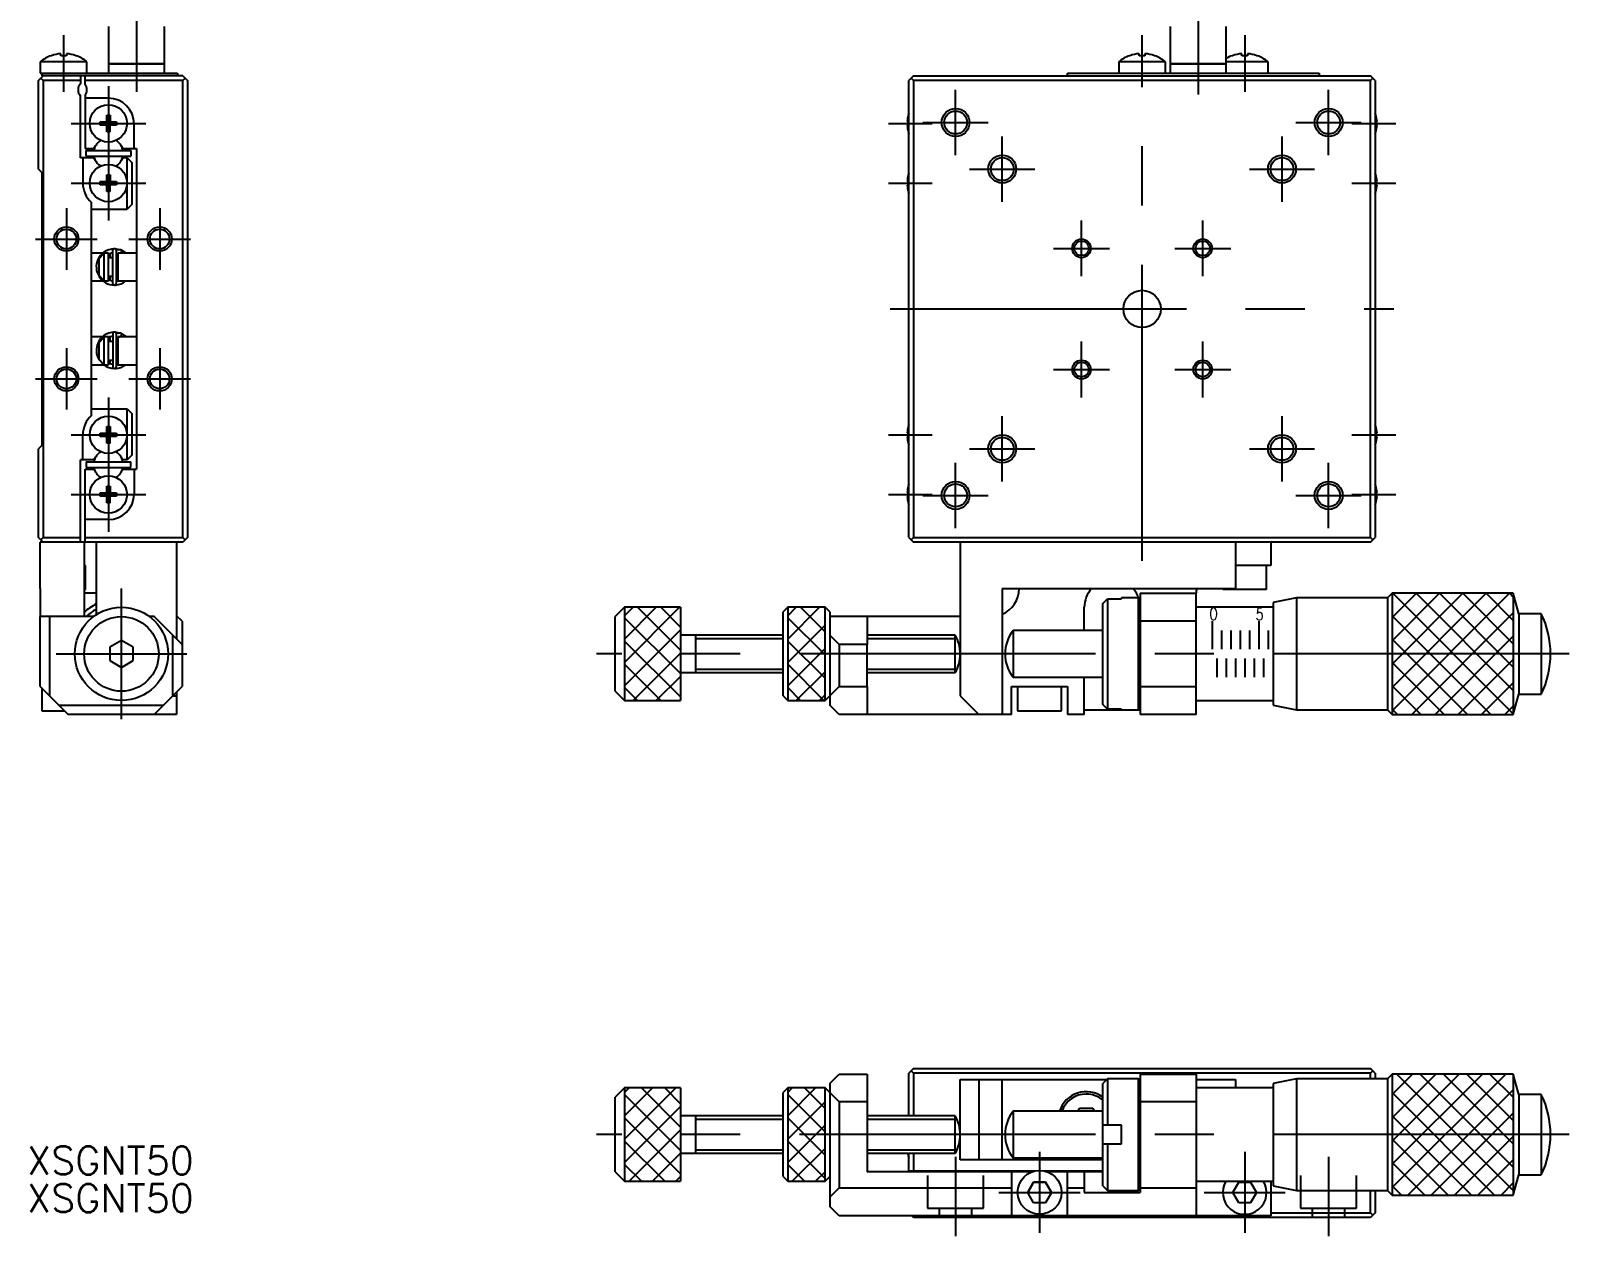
# Model space of a CAD drawing. Extents: x -119 to 236, y -99 to 95.
# Drawn here: x -119.2 to 45.8, y -99.5 to 29.8 of the extents above; entities that cross this region are included whole.
import ezdxf

# ---------------------------------------------------------------- set-up
doc = ezdxf.new("R2010")
doc.units = 0
doc.linetypes.add('CENTER', pattern=[50.8, 31.75, -6.35, 6.35, -6.35])
doc.linetypes.add('DASHED', pattern=[19.05, 12.7, -6.35])
doc.layers.get('0').update_dxf_attribs({"linetype": 'CONTINUOUS'})
doc.layers.add('CENTER', color=1, linetype='CENTER')
doc.styles.get("Standard").update_dxf_attribs({"font": 'txt.shx', "height": 3, "bigfont": 'bigfont.shx'})

# ---------------------------------------------------------------- blocks, each defined once
blk = doc.blocks.new('*U2')
at = {"color": 7, "linetype": 'CONTINUOUS'}
blk.add_text('XSGNT50', height=3, dxfattribs=at).set_placement((-119.56, -92.85))
blk = doc.blocks.new('*U3')
at = {"color": 7, "linetype": 'CONTINUOUS'}
blk.add_text('XSGNT50', height=3, dxfattribs=at).set_placement((-119.56, -96.87))

msp = doc.modelspace()

# ---------------------------------------------------------------- linework, layer by layer
at = {"color": 7, "linetype": 'CONTINUOUS'}
for p, q in [((-110.849996, 30.3), (-110.849996, 25.3)), ((-104.849996, 25.3), (-104.849996, 30.3)), ((3, 30.3), (3, 25.3)), ((9, 25.3), (9, 30.3)), ((-113.149996, 26.522499), (-118.149996, 26.522499)), ((-118.149996, 26.522499), (-118.149996, 25.3)), ((-116.966241, 27.165302), (-116.999996, 27.165302)), ((-115.949996, 27.165302), (-115.949996, 27.377436)), ((-115.349996, 27.165302), (-115.949996, 27.165302)), ((-115.349996, 27.377436), (-115.349996, 27.165302)), ((-114.299996, 27.165302), (-114.333752, 27.165302)), ((-113.149996, 25.3), (-113.149996, 26.522499)), ((-2.5, 26.522499), (-2.5, 25.3)), ((0, 26.522499), (-2.5, 26.522499)), ((-1.316245, 27.165302), (-1.35, 27.165302)), ((-0.3, 27.165302), (-0.3, 27.377436)), ((0.3, 27.165302), (-0.3, 27.165302)), ((2.5, 26.522499), (0, 26.522499)), ((0.3, 27.377436), (0.3, 27.165302)), ((1.35, 27.165302), (1.316245, 27.165302)), ((2.5, 25.3), (2.5, 26.522499)), ((11, 26.522499), (9, 26.522499)), ((9.683755, 27.165302), (9.65, 27.165302)), ((10.7, 27.165302), (10.7, 27.377436)), ((11.3, 27.165302), (10.7, 27.165302)), ((13.5, 26.522499), (11, 26.522499)), ((11.3, 27.377436), (11.3, 27.165302)), ((12.35, 27.165302), (12.316245, 27.165302)), ((13.5, 25.3), (13.5, 26.522499)), ((-118.349996, 24.5), (-117.849996, 25)), ((-118.149996, 25.3), (-103.449996, 25.3)), ((-117.849996, 24.5), (-118.099996, 24.75)), ((-117.949996, 25), (-117.949996, 25.3)), ((-102.849996, 25), (-117.949996, 25)), ((-113.849996, 25), (-113.849996, 24.161438)), ((-113.349996, 24.1), (-113.349996, 25)), ((-104.849996, 26.3), (-110.849996, 26.3)), ((-110.849996, 26.3), (-104.849996, 26.3)), ((-103.449996, 25.3), (-103.449996, 25)), ((-102.849996, 25), (-102.349996, 24.5)), ((-102.599996, 24.75), (-102.849996, 24.5)), ((-24.5, 25), (-25, 24.5)), ((-24.5, 24.5), (-24.75, 24.75)), ((-24.5, 25), (24.5, 25)), ((-8, 25), (-8, 25.3)), ((-8, 25.3), (19, 25.3)), ((6, 26.3), (3, 26.3)), ((3, 26.3), (6, 26.3)), ((9, 26.3), (6, 26.3)), ((6, 26.3), (9, 26.3)), ((19, 25.3), (19, 25)), ((25, 24.5), (24.5, 25)), ((24.75, 24.75), (24.5, 24.5)), ((-118.349996, 15), (-118.349996, 24.5)), ((-117.849996, 24.5), (-117.849996, -24.5)), ((-113.849996, 24.5), (-117.849996, 24.5)), ((-102.849996, 24.5), (-113.349996, 24.5)), ((-102.849996, -24.5), (-102.849996, 24.5)), ((-102.349996, 24.5), (-102.349996, -24.5)), ((-25, -24.5), (-25, 24.5)), ((-24.5, 24.5), (-24.5, -24.5)), ((24.5, 24.5), (-24.5, 24.5)), ((24.5, -24.5), (24.5, 24.5)), ((25, 24.5), (25, -24.5)), ((-113.849996, 16.2), (-113.849996, 22.838562)), ((-113.349996, 22.9), (-113.349996, 17.2)), ((-110.849996, 22.6), (-113.349996, 22.6)), ((-111.736358, 19.72), (-111.736358, 20.08)), ((-111.736358, 20.08), (-111.029996, 20.08)), ((-111.029996, 20.08), (-111.029996, 20.786361)), ((-111.029996, 20.786361), (-110.669996, 20.786361)), ((-111.019624, 20.069628), (-111.029996, 20.08)), ((-111.019624, 20.069628), (-110.680369, 20.069628)), ((-111.019624, 19.730372), (-111.019624, 20.069628)), ((-110.680369, 20.069628), (-110.669996, 20.08)), ((-110.680369, 20.069628), (-110.680369, 19.730372)), ((-110.669996, 20.786361), (-110.669996, 20.08)), ((-110.669996, 20.08), (-109.963635, 20.08)), ((-109.963635, 20.08), (-109.963635, 19.72)), ((-108.099996, 17.2), (-108.099996, 19.85)), ((-25.189859, 20.08), (-25.069522, 20.08)), ((-25.074144, 20.788616), (-25.069522, 20.786361)), ((-25.074144, 20.788616), (-25.069522, 20.786361)), ((-25.069522, 20.08), (-25.069522, 19.72)), ((25.069522, 20.786361), (25.074144, 20.788616)), ((25.069522, 20.786361), (25.074144, 20.788616)), ((25.069522, 20.08), (25.189859, 20.08)), ((25.069522, 19.72), (25.069522, 20.08)), ((-111.029996, 19.72), (-111.736358, 19.72)), ((-111.019624, 19.730372), (-111.029996, 19.72)), ((-111.029996, 19.013638), (-111.029996, 19.72)), ((-110.669996, 19.013638), (-111.029996, 19.013638)), ((-110.680369, 19.730372), (-111.019624, 19.730372)), ((-110.680369, 19.730372), (-110.669996, 19.72)), ((-110.669996, 19.013638), (-110.669996, 19.72)), ((-109.963635, 19.72), (-110.669996, 19.72)), ((-25.069522, 19.72), (-25.189859, 19.72)), ((-25.069522, 19.013638), (-25.074144, 19.011384)), ((-25.069522, 19.013638), (-25.074144, 19.011384)), ((25.189859, 19.72), (25.069522, 19.72)), ((25.074144, 19.011384), (25.069522, 19.013638)), ((25.074144, 19.011384), (25.069522, 19.013638)), ((-113.349996, 17.2), (-112.394408, 17.2)), ((-113.249996, 16.4), (-113.249996, 17)), ((-113.249996, 17), (-108.449996, 17)), ((-112.394408, 17.2), (-112.224812, 17.49375)), ((-109.475181, 17.49375), (-109.305584, 17.2)), ((-109.305584, 17.2), (-107.849996, 17.2)), ((-108.449996, 17), (-108.449996, 16.4)), ((-107.849996, 17.2), (-107.849996, -17.2)), ((-118.349996, 15), (-117.999996, 14.65)), ((-112.394408, 16.2), (-113.849996, 16.2)), ((-113.599996, 16.2), (-113.599996, 13.5)), ((-113.249996, 16.4), (-108.449996, 16.4)), ((-112.224812, 15.90625), (-112.394408, 16.2)), ((-109.305584, 16.2), (-109.475181, 15.90625)), ((-108.849996, 16.2), (-109.305584, 16.2)), ((-108.849996, 10.7), (-108.849996, 16.2)), ((-108.849996, 16.2), (-108.349996, 15.7)), ((-108.349996, 15.7), (-108.349996, 11.2)), ((-117.999996, 14.65), (-117.999996, -14.65)), ((-111.736358, 13.32), (-111.736358, 13.68)), ((-111.736358, 13.68), (-111.029996, 13.68)), ((-111.029996, 13.32), (-111.736358, 13.32)), ((-111.029996, 14.386361), (-110.669996, 14.386361)), ((-111.029996, 13.68), (-111.029996, 14.386361)), ((-111.019624, 13.669628), (-111.029996, 13.68)), ((-111.019624, 13.330372), (-111.029996, 13.32)), ((-111.029996, 12.613638), (-111.029996, 13.32)), ((-111.019624, 13.669628), (-110.680369, 13.669628)), ((-111.019624, 13.330372), (-111.019624, 13.669628)), ((-110.680369, 13.330372), (-111.019624, 13.330372)), ((-110.680369, 13.669628), (-110.669996, 13.68)), ((-110.680369, 13.669628), (-110.680369, 13.330372)), ((-110.680369, 13.330372), (-110.669996, 13.32)), ((-110.669996, 14.386361), (-110.669996, 13.68)), ((-110.669996, 13.68), (-109.963635, 13.68)), ((-110.669996, 12.613638), (-110.669996, 13.32)), ((-109.963635, 13.32), (-110.669996, 13.32)), ((-109.963635, 13.68), (-109.963635, 13.32)), ((-25.189859, 13.68), (-25.069522, 13.68)), ((-25.069522, 13.32), (-25.189859, 13.32)), ((-25.074144, 14.388616), (-25.069522, 14.386361)), ((-25.074144, 14.388616), (-25.069522, 14.386361)), ((-25.069522, 13.68), (-25.069522, 13.32)), ((25.069522, 14.386361), (25.074144, 14.388616)), ((25.069522, 14.386361), (25.074144, 14.388616)), ((25.069522, 13.68), (25.189859, 13.68)), ((25.069522, 13.32), (25.069522, 13.68)), ((25.189859, 13.32), (25.069522, 13.32)), ((-110.669996, 12.613638), (-111.029996, 12.613638)), ((-25.069522, 12.613638), (-25.074144, 12.611384)), ((-25.069522, 12.613638), (-25.074144, 12.611384)), ((25.074144, 12.611384), (25.069522, 12.613638)), ((25.074144, 12.611384), (25.069522, 12.613638)), ((-112.649996, -11.420938), (-112.649996, 11.420938)), ((-112.649996, 10.7), (-108.849996, 10.7)), ((-108.349996, 11.2), (-108.849996, 10.7)), ((-111.451621, 6), (-112.649996, 6)), ((-111.849996, 5.416515), (-111.349996, 5.945683)), ((-111.849996, 3.583485), (-111.849996, 5.416515)), ((-111.450462, 6), (-111.450627, 6)), ((-110.849996, 6), (-111.349996, 6)), ((-111.349996, 6), (-111.349996, 5.945683)), ((-111.349996, 5.945683), (-111.349996, 3.054317)), ((-110.850007, 5.914926), (-110.397874, 6.046028)), ((-110.849996, 3), (-110.849996, 6)), ((-110.397846, 5.5), (-110.849996, 5.5)), ((-110.649996, 5.5), (-110.649996, 6)), ((-110.397846, 6.258046), (-110.397846, 2.758046)), ((-109.428967, 6.299002), (-110.170511, 6.456727)), ((-109.998528, 6.289885), (-110.000286, 6.289048)), ((-109.966938, 6.303901), (-109.998528, 6.289885)), ((-109.997846, 2.758046), (-109.997846, 6.258046)), ((-109.997846, 5.656435), (-109.850029, 5.916361)), ((-109.849996, 5.5), (-109.997846, 5.5)), ((-109.934701, 6.316321), (-109.966938, 6.303901)), ((-109.901895, 6.327113), (-109.934701, 6.316321)), ((-109.868601, 6.336251), (-109.901895, 6.327113)), ((-109.834901, 6.343715), (-109.868601, 6.336251)), ((-109.849996, 6), (-109.849996, 3)), ((-107.849996, 6), (-109.849996, 6)), ((-109.800876, 6.349485), (-109.834901, 6.343715)), ((-109.76661, 6.353548), (-109.800876, 6.349485)), ((-109.732187, 6.355894), (-109.76661, 6.353548)), ((-109.697691, 6.356517), (-109.732187, 6.355894)), ((-109.663206, 6.355416), (-109.697691, 6.356517)), ((-109.628816, 6.352592), (-109.663206, 6.355416)), ((-109.594605, 6.348053), (-109.628816, 6.352592)), ((-109.560657, 6.341809), (-109.594605, 6.348053)), ((-109.527056, 6.333875), (-109.560657, 6.341809)), ((-109.530396, 6.011824), (-109.536721, 6)), ((-109.523934, 6.024329), (-109.530396, 6.011824)), ((-109.493883, 6.32427), (-109.527056, 6.333875)), ((-109.422169, 6.296089), (-109.526191, 5.999982)), ((-109.51738, 6.037435), (-109.523934, 6.024329)), ((-109.510773, 6.051057), (-109.51738, 6.037435)), ((-109.504159, 6.065105), (-109.510773, 6.051057)), ((-109.497579, 6.079491), (-109.504159, 6.065105)), ((-109.491076, 6.094119), (-109.497579, 6.079491)), ((-109.461223, 6.313017), (-109.493883, 6.32427)), ((-109.484692, 6.108895), (-109.491076, 6.094119)), ((-109.478469, 6.123723), (-109.484692, 6.108895)), ((-109.472446, 6.138508), (-109.478469, 6.123723)), ((-109.466664, 6.153153), (-109.472446, 6.138508)), ((-109.461159, 6.167564), (-109.466664, 6.153153)), ((-109.430832, 6.300863), (-109.461223, 6.313017)), ((-109.455968, 6.181646), (-109.461159, 6.167564)), ((-109.451123, 6.195309), (-109.455968, 6.181646)), ((-109.446656, 6.208465), (-109.451123, 6.195309)), ((-109.442597, 6.221027), (-109.446656, 6.208465)), ((-109.438971, 6.232915), (-109.442597, 6.221027)), ((-109.435802, 6.244051), (-109.438971, 6.232915)), ((-109.433111, 6.254364), (-109.435802, 6.244051)), ((-109.430914, 6.263786), (-109.433111, 6.254364)), ((-109.432165, 6.301144), (-109.430172, 6.300489)), ((-108.944197, 6.000034), (-109.431272, 6.300011)), ((-109.429227, 6.272256), (-109.430914, 6.263786)), ((-109.430172, 6.300489), (-109.428694, 6.298643)), ((-109.42806, 6.279719), (-109.429227, 6.272256)), ((-109.428694, 6.298643), (-109.427739, 6.295621)), ((-109.427421, 6.286128), (-109.42806, 6.279719)), ((-109.427739, 6.295621), (-109.427313, 6.29144)), ((-109.427313, 6.29144), (-109.427421, 6.286128)), ((-109.42543, 6.296655), (-109.422169, 6.296089)), ((-111.349996, 3.054317), (-111.849996, 3.583485)), ((-110.849996, 3.5), (-110.397846, 3.5)), ((-110.649996, 3.024524), (-110.649996, 3.5)), ((-109.997846, 3.5), (-109.849996, 3.5)), ((-109.850036, 3.099736), (-109.997846, 3.359657)), ((-112.649996, 3), (-111.432475, 3)), ((-111.432013, 3), (-111.431907, 3)), ((-111.431379, 3), (-111.431258, 3)), ((-111.349996, 3.054317), (-111.349996, 3)), ((-111.349996, 3), (-110.849996, 3)), ((-110.397848, 2.970366), (-110.850065, 3.100898)), ((-110.175869, 2.559274), (-110.075081, 2.562912)), ((-109.849787, 2.996816), (-109.997843, 2.970048)), ((-109.849996, 3), (-107.849996, 3)), ((-109.836762, 2.999892), (-109.849787, 2.996816)), ((-109.48979, 2.693134), (-109.488653, 2.693503)), ((-109.488653, 2.693503), (-109.487631, 2.693837)), ((-109.487631, 2.693837), (-109.486345, 2.694259)), ((-109.486345, 2.694259), (-109.484675, 2.694811)), ((-109.484675, 2.694811), (-109.483063, 2.695349)), ((-109.483063, 2.695349), (-109.479849, 2.696435)), ((-109.479849, 2.696435), (-109.478035, 2.697056)), ((-109.478035, 2.697056), (-109.474467, 2.698293)), ((-109.474467, 2.698293), (-109.430832, 2.71523)), ((-109.432165, 2.714949), (-109.432472, 2.71568)), ((-109.430832, 2.71523), (-109.432165, 2.714949)), ((-109.431074, 2.716166), (-109.378144, 2.739769)), ((-111.507182, -3), (-112.649996, -3)), ((-111.849996, -3.583485), (-111.349996, -3.054317)), ((-111.506371, -3), (-111.506545, -3)), ((-111.505989, -3), (-111.506094, -3)), ((-110.849996, -3), (-111.349996, -3)), ((-111.349996, -3), (-111.349996, -3.054317)), ((-111.349996, -3.054317), (-111.349996, -5.945683)), ((-110.850119, -3.0321), (-110.387134, -2.89593)), ((-110.849996, -6), (-110.849996, -3)), ((-110.649996, -3), (-110.776009, -3)), ((-110.649996, -3.5), (-110.649996, -3)), ((-110.387107, -2.683911), (-110.387107, -6.183911)), ((-109.418228, -2.642955), (-110.159771, -2.485231)), ((-109.987789, -2.652073), (-109.989547, -2.652909)), ((-109.956199, -2.638056), (-109.987789, -2.652073)), ((-109.987107, -6.183911), (-109.987107, -2.683911)), ((-109.987107, -3.285522), (-109.850042, -3.032215)), ((-109.923962, -2.625637), (-109.956199, -2.638056)), ((-109.891156, -2.614845), (-109.923962, -2.625637)), ((-109.857862, -2.605706), (-109.891156, -2.614845)), ((-109.824162, -2.598243), (-109.857862, -2.605706)), ((-109.849996, -3), (-109.849996, -6)), ((-107.849996, -3), (-109.849996, -3)), ((-109.790137, -2.592473), (-109.824162, -2.598243)), ((-109.755871, -2.58841), (-109.790137, -2.592473)), ((-109.782344, -2.999911), (-109.600977, -2.999968)), ((-109.721448, -2.586064), (-109.755871, -2.58841)), ((-109.686952, -2.585441), (-109.721448, -2.586064)), ((-109.652466, -2.586542), (-109.686952, -2.585441)), ((-109.618076, -2.589365), (-109.652466, -2.586542)), ((-109.583866, -2.593904), (-109.618076, -2.589365)), ((-109.549918, -2.600148), (-109.583866, -2.593904)), ((-109.559126, -2.994973), (-109.563303, -3)), ((-109.554578, -2.988902), (-109.559126, -2.994973)), ((-109.549688, -2.981825), (-109.554578, -2.988902)), ((-109.41143, -2.645869), (-109.551276, -3.000019)), ((-109.516317, -2.608082), (-109.549918, -2.600148)), ((-109.544485, -2.973786), (-109.549688, -2.981825)), ((-109.539001, -2.964834), (-109.544485, -2.973786)), ((-109.53327, -2.955024), (-109.539001, -2.964834)), ((-109.527327, -2.944415), (-109.53327, -2.955024)), ((-109.521208, -2.933074), (-109.527327, -2.944415)), ((-109.514952, -2.921069), (-109.521208, -2.933074)), ((-109.483144, -2.617688), (-109.516317, -2.608082)), ((-109.508596, -2.908475), (-109.514952, -2.921069)), ((-109.502179, -2.895368), (-109.508596, -2.908475)), ((-109.495741, -2.881829), (-109.502179, -2.895368)), ((-109.489322, -2.867942), (-109.495741, -2.881829)), ((-109.48296, -2.853791), (-109.489322, -2.867942)), ((-109.450484, -2.628941), (-109.483144, -2.617688)), ((-109.476695, -2.839463), (-109.48296, -2.853791)), ((-109.470565, -2.825046), (-109.476695, -2.839463)), ((-109.464609, -2.810629), (-109.470565, -2.825046)), ((-109.458861, -2.7963), (-109.464609, -2.810629)), ((-109.453358, -2.782147), (-109.458861, -2.7963)), ((-109.448134, -2.768257), (-109.453358, -2.782147)), ((-109.420093, -2.641095), (-109.450484, -2.628941)), ((-109.44322, -2.754715), (-109.448134, -2.768257)), ((-109.438647, -2.741605), (-109.44322, -2.754715)), ((-109.434443, -2.729006), (-109.438647, -2.741605)), ((-109.430633, -2.716996), (-109.434443, -2.729006)), ((-109.427241, -2.705649), (-109.430633, -2.716996)), ((-109.424287, -2.695034), (-109.427241, -2.705649)), ((-109.421791, -2.685217), (-109.424287, -2.695034)), ((-109.419767, -2.676257), (-109.421791, -2.685217)), ((-109.421426, -2.640813), (-109.41948, -2.641435)), ((-108.867405, -2.99995), (-109.420533, -2.641946)), ((-109.418227, -2.668211), (-109.419767, -2.676257)), ((-109.41948, -2.641435), (-109.418021, -2.643184)), ((-109.417181, -2.661126), (-109.418227, -2.668211)), ((-109.418021, -2.643184), (-109.417057, -2.646048)), ((-109.416636, -2.655047), (-109.417181, -2.661126)), ((-109.417057, -2.646048), (-109.416595, -2.650011)), ((-109.416595, -2.650011), (-109.416636, -2.655047)), ((-111.849996, -5.416515), (-111.849996, -3.583485)), ((-110.387107, -3.5), (-110.849996, -3.5)), ((-109.849996, -3.5), (-109.987107, -3.5)), ((-112.649996, -6), (-111.349996, -6)), ((-111.866128, -5.423411), (-111.345992, -6.000507)), ((-111.349996, -5.945683), (-111.849996, -5.416515)), ((-111.349996, -5.945683), (-111.349996, -6)), ((-111.349996, -6), (-110.849996, -6)), ((-110.387109, -5.971592), (-110.850049, -5.836034)), ((-110.849996, -5.5), (-110.387107, -5.5)), ((-110.649996, -5.913996), (-110.649996, -5.5)), ((-110.16513, -6.382684), (-110.064341, -6.379045)), ((-109.987107, -5.5), (-109.849996, -5.5)), ((-109.850023, -5.835619), (-109.987107, -5.5823)), ((-109.849917, -5.947618), (-109.987104, -5.97191)), ((-109.849996, -6), (-107.849996, -6)), ((-109.479051, -6.248824), (-109.477914, -6.248454)), ((-109.477914, -6.248454), (-109.476892, -6.248121)), ((-109.476892, -6.248121), (-109.475606, -6.247699)), ((-109.475606, -6.247699), (-109.473936, -6.247146)), ((-109.473936, -6.247146), (-109.472324, -6.246608)), ((-109.472324, -6.246608), (-109.46911, -6.245522)), ((-109.46911, -6.245522), (-109.467295, -6.244902)), ((-109.467295, -6.244902), (-109.463728, -6.243665)), ((-109.463728, -6.243665), (-109.420093, -6.226727)), ((-109.421426, -6.227009), (-109.421733, -6.226277)), ((-109.420093, -6.226727), (-109.421426, -6.227009)), ((-109.420335, -6.225791), (-109.367405, -6.202189)), ((-112.649996, -10.7), (-108.849996, -10.7)), ((-108.849996, -16.2), (-108.849996, -10.7)), ((-108.849996, -10.7), (-108.349996, -11.2)), ((-108.349996, -11.2), (-108.349996, -15.7)), ((-111.029996, -12.613639), (-110.669996, -12.613639)), ((-111.029996, -13.32), (-111.029996, -12.613639)), ((-110.669996, -12.613639), (-110.669996, -13.32)), ((-25.074144, -12.611384), (-25.069522, -12.613639)), ((-25.074144, -12.611384), (-25.069522, -12.613639)), ((25.069522, -12.613639), (25.074144, -12.611384)), ((25.069522, -12.613639), (25.074144, -12.611384)), ((-117.999996, -14.65), (-118.349996, -15)), ((-113.599996, -16.2), (-113.599996, -13.5)), ((-111.736358, -13.68), (-111.736358, -13.32)), ((-111.736358, -13.32), (-111.029996, -13.32)), ((-111.029996, -13.68), (-111.736358, -13.68)), ((-111.019624, -13.330372), (-111.029996, -13.32)), ((-111.019624, -13.669628), (-111.029996, -13.68)), ((-111.029996, -14.386362), (-111.029996, -13.68)), ((-110.669996, -14.386362), (-111.029996, -14.386362)), ((-111.019624, -13.669628), (-111.019624, -13.330372)), ((-111.019624, -13.330372), (-110.680369, -13.330372)), ((-110.680369, -13.669628), (-111.019624, -13.669628)), ((-110.680369, -13.330372), (-110.669996, -13.32)), ((-110.680369, -13.330372), (-110.680369, -13.669628)), ((-110.680369, -13.669628), (-110.669996, -13.68)), ((-110.669996, -13.32), (-109.963635, -13.32)), ((-110.669996, -14.386362), (-110.669996, -13.68)), ((-109.963635, -13.68), (-110.669996, -13.68)), ((-109.963635, -13.32), (-109.963635, -13.68)), ((-25.189859, -13.32), (-25.069522, -13.32)), ((-25.069522, -13.68), (-25.189859, -13.68)), ((-25.069522, -14.386362), (-25.074144, -14.388616)), ((-25.069522, -14.386362), (-25.074144, -14.388616)), ((-25.069522, -13.32), (-25.069522, -13.68)), ((25.069522, -13.68), (25.069522, -13.32)), ((25.069522, -13.32), (25.189859, -13.32)), ((25.189859, -13.68), (25.069522, -13.68)), ((25.074144, -14.388616), (25.069522, -14.386362)), ((25.074144, -14.388616), (25.069522, -14.386362)), ((-118.349996, -24.5), (-118.349996, -15)), ((-113.849996, -25), (-113.849996, -16.2)), ((-112.394408, -16.2), (-113.849996, -16.2)), ((-113.249996, -16.4), (-108.449996, -16.4)), ((-113.249996, -16.4), (-113.249996, -17)), ((-112.224812, -15.90625), (-112.394408, -16.2)), ((-109.305584, -16.2), (-109.475181, -15.90625)), ((-108.849996, -16.2), (-109.305584, -16.2)), ((-108.349996, -15.7), (-108.849996, -16.2)), ((-108.449996, -17), (-108.449996, -16.4)), ((-113.349996, -25), (-113.349996, -17.2)), ((-113.349996, -17.2), (-112.394408, -17.2)), ((-113.249996, -17), (-108.449996, -17)), ((-112.394408, -17.2), (-112.224812, -17.49375)), ((-109.475181, -17.49375), (-109.305584, -17.2)), ((-109.305584, -17.2), (-107.849996, -17.2)), ((-108.099996, -17.2), (-108.099996, -19.85)), ((-111.736358, -20.08), (-111.736358, -19.72)), ((-111.736358, -19.72), (-111.029996, -19.72)), ((-111.029996, -19.013639), (-110.669996, -19.013639)), ((-111.029996, -19.72), (-111.029996, -19.013639)), ((-111.019624, -19.730372), (-111.029996, -19.72)), ((-111.019624, -19.730372), (-110.680369, -19.730372)), ((-111.019624, -20.069628), (-111.019624, -19.730372)), ((-110.680369, -19.730372), (-110.669996, -19.72)), ((-110.680369, -19.730372), (-110.680369, -20.069628)), ((-110.669996, -19.013639), (-110.669996, -19.72)), ((-110.669996, -19.72), (-109.963635, -19.72)), ((-109.963635, -19.72), (-109.963635, -20.08)), ((-25.189859, -19.72), (-25.069522, -19.72)), ((-25.074144, -19.011384), (-25.069522, -19.013639)), ((-25.074144, -19.011384), (-25.069522, -19.013639)), ((-25.069522, -19.72), (-25.069522, -20.08)), ((25.069522, -19.013639), (25.074144, -19.011384)), ((25.069522, -19.013639), (25.074144, -19.011384)), ((25.069522, -19.72), (25.189859, -19.72)), ((25.069522, -20.08), (25.069522, -19.72)), ((-111.029996, -20.08), (-111.736358, -20.08)), ((-111.019624, -20.069628), (-111.029996, -20.08)), ((-111.029996, -20.786362), (-111.029996, -20.08)), ((-110.669996, -20.786362), (-111.029996, -20.786362)), ((-110.680369, -20.069628), (-111.019624, -20.069628)), ((-110.680369, -20.069628), (-110.669996, -20.08)), ((-110.669996, -20.786362), (-110.669996, -20.08)), ((-109.963635, -20.08), (-110.669996, -20.08)), ((-25.069522, -20.08), (-25.189859, -20.08)), ((-25.069522, -20.786362), (-25.074144, -20.788616)), ((-25.069522, -20.786362), (-25.074144, -20.788616)), ((25.189859, -20.08), (25.069522, -20.08)), ((25.074144, -20.788616), (25.069522, -20.786362)), ((25.074144, -20.788616), (25.069522, -20.786362)), ((-110.849996, -22.6), (-113.349996, -22.6)), ((-117.849996, -25), (-118.349996, -24.5)), ((-118.099996, -24.75), (-117.849996, -24.5)), ((-117.849996, -24.5), (-113.849996, -24.5)), ((-113.349996, -24.5), (-102.849996, -24.5)), ((-102.849996, -24.5), (-102.599996, -24.75)), ((-102.349996, -24.5), (-102.849996, -25)), ((-25, -24.5), (-24.5, -25)), ((-24.5, -24.5), (-24.75, -24.75)), ((-24.5, -24.5), (24.5, -24.5)), ((24.75, -24.75), (24.5, -24.5)), ((24.5, -25), (25, -24.5)), ((-113.449996, -25), (-118.149996, -25)), ((-118.149996, -30), (-118.149996, -25)), ((-113.449996, -25), (-113.449996, -33)), ((-102.849996, -25), (-113.349996, -25)), ((-112.149996, -25), (-112.149996, -32.791675)), ((-103.549996, -25), (-103.549996, -35.4)), ((24.5, -25), (-24.5, -25)), ((-19.5, -25), (-19.5, -41.5)), ((10, -25), (10, -30)), ((13.8, -25), (13.8, -27.5)), ((-113.299996, -27.5), (-113.449996, -27.5)), ((-113.299996, -30.1), (-113.299996, -27.5)), ((13.8, -27.5), (10, -27.5)), ((13.35, -30.1), (13.35, -27.5)), ((-118.149996, -30), (-118.149996, -33)), ((-113.449996, -30.1), (-113.299996, -30.1)), ((-112.149996, -30.5), (-113.449996, -30.5)), ((-15, -30), (10, -30)), ((-15, -30), (-15, -43.5)), ((-4.2, -31.591673), (-3.7, -31.08392)), ((-3.7, -31.08392), (-3.7, -42.91608)), ((-3.7, -31.08392), (-2.2, -31.08392)), ((-0.4, -31), (-2.2, -31)), ((-2.2, -31.08392), (-2.2, -31)), ((-2.2, -31.08392), (-2.2, -31)), ((-0.4, -43), (-0.4, -31)), ((-0.2, -31.2), (-0.4, -31)), ((-0.2, -30.5), (5.8, -30.5)), ((-0.2, -30.5), (-0.2, -43.5)), ((5.8, -43.5), (5.8, -30.5)), ((8.65, -30), (8.65, -30.1)), ((13.35, -30.1), (8.65, -30.1)), ((16.549999, -31.000004), (14.05, -31.500003)), ((16.549999, -31.000004), (16.549999, -42.999996)), ((26.300004, -31.000004), (16.549999, -31.000004)), ((26.800006, -30.500001), (26.300004, -31.000004)), ((26.300004, -31.000004), (26.300004, -42.999996)), ((26.800006, -30.500001), (26.800006, -43.499999)), ((26.800006, -43.106454), (39.406459, -30.500001)), ((26.800006, -40.606454), (36.906459, -30.500001)), ((26.800006, -38.106454), (34.406459, -30.500001)), ((26.800006, -35.606454), (31.906459, -30.500001)), ((26.800006, -33.106454), (29.406459, -30.500001)), ((39.800007, -30.500001), (26.800006, -30.500001)), ((26.800006, -30.606454), (26.906459, -30.500001)), ((26.884318, -30.500001), (39.800007, -43.415691)), ((29.384318, -30.500001), (39.800007, -40.915691)), ((31.884318, -30.500001), (39.800007, -38.415691)), ((34.384318, -30.500001), (39.800007, -35.915691)), ((36.884318, -30.500001), (39.800007, -33.415691)), ((39.384318, -30.500001), (39.800007, -30.915691)), ((40.389495, -32.7), (39.800007, -30.500001)), ((39.800007, -30.500001), (39.800007, -43.499999)), ((-102.949996, -33.5), (-103.549996, -32.9)), ((-55.5, -32), (-56.5, -33)), ((-49.5, -32), (-55.5, -32)), ((-55.5, -37.90646), (-49.59354, -32)), ((-55.5, -32), (-55.5, -42)), ((-55.5, -35.40646), (-52.09354, -32)), ((-55.5, -32.90646), (-54.59354, -32)), ((-54.115683, -32), (-49.5, -36.615684)), ((-51.615683, -32), (-49.5, -34.115684)), ((-49.5, -32), (-49.5, -42)), ((-38, -32), (-38.5, -32.5)), ((-38.5, -41.5), (-38.5, -32.5)), ((-38, -32), (-38, -42)), ((-38, -35.40646), (-34.59354, -32)), ((-38, -32.90646), (-37.09354, -32)), ((-34, -32), (-38, -32)), ((-36.615683, -32), (-34, -34.615684)), ((-34.115683, -32), (-34, -32.115684)), ((-33.5, -32.5), (-34, -32)), ((-34, -42), (-34, -32)), ((-33.5, -32.5), (-33.5, -42.5)), ((-6.2, -34.500004), (-6.2, -32)), ((-4.2, -42.408327), (-4.2, -31.591673)), ((14.05, -32), (5.8, -32)), ((14.05, -31.500003), (14.05, -42.499997)), ((26.800006, -32.91569), (37.384316, -43.499999)), ((28.906461, -43.499999), (39.800007, -32.606453)), ((40.389495, -32.7), (40.389495, -41.3)), ((42.800006, -32.7), (40.389495, -32.7)), ((42.800006, -32.7), (42.800006, -41.3)), ((-118.149996, -40.5), (-118.149996, -33)), ((-112.449996, -33), (-118.149996, -33)), ((-117.149996, -33), (-117.149996, -41.5)), ((-105.949996, -33), (-106.449996, -33)), ((-102.949996, -36), (-105.949996, -33)), ((-102.949996, -33.5), (-102.949996, -40.5)), ((-56.5, -41), (-56.5, -33)), ((-55.5, -33.115684), (-49.5, -39.115684)), ((-55.5, -40.40646), (-49.5, -34.40646)), ((-38, -33.115684), (-34, -37.115684)), ((-38, -37.90646), (-34, -33.90646)), ((-19.5, -33), (-33.5, -33)), ((-29.5, -33), (-29.5, -36)), ((-4.2, -34.500004), (-13.822491, -34.500004)), ((-13.822491, -34.500004), (-13.822491, -39.499996)), ((5.8, -33.5), (-0.2, -33.5)), ((7.55, -36.4975), (7.55, -33.4975)), ((8.55, -36.4975), (8.55, -34.4975)), ((9.55, -36.4975), (9.55, -34.4975)), ((10.55, -36.4975), (10.55, -34.4975)), ((11.55, -36.4975), (11.55, -34.4975)), ((12.55, -36.4975), (12.55, -33.4975)), ((13.55, -36.4975), (13.55, -34.4975)), ((-109.449996, -35.556624), (-110.699996, -36.278312)), ((-110.699996, -36.278312), (-110.699996, -37.721688)), ((-108.199996, -36.278312), (-109.449996, -35.556624)), ((-108.199996, -37.721688), (-108.199996, -36.278312)), ((-103.949996, -41.5), (-103.949996, -35)), ((-55.5, -35.615684), (-49.5, -41.615684)), ((-38.500019, -35), (-49.5, -35)), ((-47.9, -35), (-47.9, -39)), ((-38, -35.615684), (-34, -39.615684)), ((-32.5, -36), (-33.5, -35)), ((-32.5, -36), (-32.5, -40.5)), ((-29.5, -36), (-32.5, -36)), ((-29.5, -40.5), (-29.5, -36)), ((-20.035898, -35), (-29.499981, -35)), ((-20.035898, -39), (-20.035898, -35)), ((26.800006, -35.41569), (34.884316, -43.499999)), ((31.406461, -43.499999), (39.800007, -35.106453)), ((-110.699996, -37.721688), (-109.449996, -38.443376)), ((-109.449996, -38.443376), (-108.199996, -37.721688)), ((-54.59354, -42), (-49.5, -36.90646)), ((-38, -40.40646), (-34, -36.40646)), ((8.05, -39.4975), (8.05, -37.4975)), ((9.05, -39.4975), (9.05, -37.4975)), ((10.05, -39.4975), (10.05, -37.4975)), ((11.05, -39.4975), (11.05, -37.4975)), ((12.05, -39.4975), (12.05, -37.4975)), ((13.05, -39.4975), (13.05, -37.4975)), ((26.800006, -37.91569), (32.384316, -43.499999)), ((33.906461, -43.499999), (39.800007, -37.606453)), ((-55.5, -38.115684), (-51.615683, -42)), ((-52.09354, -42), (-49.5, -39.40646)), ((-49.5, -39), (-38.500019, -39)), ((-38, -38.115684), (-34.115683, -42)), ((-37.09354, -42), (-34, -38.90646)), ((-29.499981, -39), (-20.035898, -39)), ((-13.822491, -39.499996), (-4.2, -39.499996)), ((-6.2, -43.5), (-6.2, -39.499996)), ((-118.149996, -40.5), (-115.149996, -43.5)), ((-117.999996, -40.65), (-117.999996, -43.1)), ((-105.949996, -43.5), (-102.949996, -40.5)), ((-103.549996, -41.1), (-103.549996, -41.5)), ((-56.5, -41), (-55.5, -42)), ((-55.5, -40.615684), (-54.115683, -42)), ((-38, -40.615684), (-36.615683, -42)), ((-34, -42), (-32.5, -40.5)), ((-32.5, -40.5), (-29.5, -40.5)), ((-29.5, -40.5), (-29.5, -43.5)), ((-14, -43.5), (-14, -40.5)), ((-14, -40.5), (-8, -40.5)), ((-13.35, -40.5), (-13.35, -43.1)), ((-8.65, -43.1), (-8.65, -40.5)), ((-8, -40.5), (-8, -43.5)), ((-0.2, -40.5), (5.8, -40.5)), ((26.800006, -40.41569), (29.884316, -43.499999)), ((36.406461, -43.499999), (39.800007, -40.106453)), ((-116.149996, -42.5), (-104.949996, -42.5)), ((-103.949996, -41.5), (-103.549996, -41.5)), ((-103.549996, -41.5), (-103.549996, -43.5)), ((-55.5, -42), (-49.5, -42)), ((-49.59354, -42), (-49.5, -41.90646)), ((-38.5, -41.5), (-38, -42)), ((-38, -42), (-34, -42)), ((-34.59354, -42), (-34, -41.40646)), ((-32.5, -43.5), (-33.5, -42.5)), ((-19.5, -41.5), (-17.5, -43.5)), ((-3.7, -42.91608), (-4.2, -42.408327)), ((-0.4, -43), (-0.2, -42.8)), ((5.8, -42), (14.05, -42)), ((14.05, -42.499997), (16.549999, -42.999996)), ((38.906461, -43.499999), (39.800007, -42.606453)), ((39.800007, -43.499999), (40.389495, -41.3)), ((40.389495, -41.3), (42.800006, -41.3)), ((-117.999996, -43.1), (-115.549996, -43.1)), ((-103.549996, -43.5), (-115.149996, -43.5)), ((-14, -43.5), (-32.5, -43.5)), ((-13.35, -43.1), (-8.65, -43.1)), ((-6.2, -43.5), (-8, -43.5)), ((-6.2, -43), (-0.2, -43)), ((-2.2, -42.91608), (-3.7, -42.91608)), ((-2.2, -43), (-2.2, -42.91608)), ((-2.2, -43), (-2.2, -42.91608)), ((5.8, -43.5), (-0.2, -43.5)), ((16.549999, -42.999996), (26.300004, -42.999996)), ((26.300004, -42.999996), (26.800006, -43.499999)), ((26.800006, -42.91569), (27.384316, -43.499999)), ((26.800006, -43.499999), (39.800007, -43.499999)), ((-33.5, -83.059565), (-32.5, -82.059565)), ((-32.5, -82.059565), (-29.5, -82.059565)), ((-29.5, -82.059565), (-29.5, -92.559565)), ((-24.5, -81.459565), (-25, -81.959565)), ((-25, -86.559565), (-25, -81.959565)), ((-24.75, -81.709565), (-24.5, -81.959565)), ((-24.5, -81.459565), (24.5, -81.459565)), ((24.5, -81.959565), (-24.5, -81.959565)), ((-24.5, -81.959565), (-24.5, -86.559565)), ((-0.2, -82.059565), (5.8, -82.059565)), ((-0.2, -82.059565), (-0.2, -94.759565)), ((5.8, -82.059565), (5.8, -97.259565)), ((25, -81.959565), (24.5, -81.459565)), ((24.5, -81.959565), (24.75, -81.709565)), ((24.5, -82.559569), (24.5, -81.959565)), ((25, -81.959565), (25, -82.559569)), ((26.800006, -82.059566), (26.300004, -82.559569)), ((26.800006, -94.246889), (38.987329, -82.059566)), ((26.800006, -82.059566), (26.800006, -95.059564)), ((26.800006, -91.746889), (36.487329, -82.059566)), ((26.800006, -89.246889), (33.987329, -82.059566)), ((26.800006, -86.746889), (31.487329, -82.059566)), ((39.800007, -82.059566), (26.800006, -82.059566)), ((26.800006, -84.246889), (28.987329, -82.059566)), ((27.303448, -82.059566), (39.800007, -94.556126)), ((29.803448, -82.059566), (39.800007, -92.056126)), ((32.303448, -82.059566), (39.800007, -89.556126)), ((34.803448, -82.059566), (39.800007, -87.056126)), ((37.303448, -82.059566), (39.800007, -84.556126)), ((39.800007, -82.059566), (39.800007, -95.059564)), ((40.389495, -84.259565), (39.800007, -82.059566)), ((-55.5, -83.559565), (-56.5, -84.559565)), ((-55.5, -89.046895), (-50.01267, -83.559565)), ((-49.5, -83.559565), (-55.5, -83.559565)), ((-55.5, -83.559565), (-55.5, -93.559565)), ((-55.5, -86.546895), (-52.51267, -83.559565)), ((-55.5, -84.046895), (-55.01267, -83.559565)), ((-53.696553, -83.559565), (-49.5, -87.756119)), ((-51.196553, -83.559565), (-49.5, -85.256119)), ((-49.5, -83.559565), (-49.5, -93.559565)), ((-38, -83.559565), (-38.5, -84.059565)), ((-38.5, -93.059565), (-38.5, -84.059565)), ((-38, -83.559565), (-38, -93.559565)), ((-38, -86.546895), (-35.01267, -83.559565)), ((-38, -84.046895), (-37.51267, -83.559565)), ((-34, -83.559565), (-38, -83.559565)), ((-36.196553, -83.559565), (-34, -85.756119)), ((-34, -93.559565), (-34, -83.559565)), ((-32.5, -85.059565), (-34, -83.559565)), ((-33.5, -83.059565), (-33.5, -96.259565)), ((-19.5, -82.659565), (-3.8, -82.659565)), ((-19.5, -91.259565), (-19.5, -82.659565)), ((-17.5, -82.659565), (-17.5, -91.259565)), ((-15, -91.259565), (-15, -82.659565)), ((-3.7, -82.559565), (-4.2, -83.059565)), ((-4.2, -94.059565), (-4.2, -83.059565)), ((-3.7, -82.559565), (-3.7, -87.559565)), ((-0.4, -82.559565), (-3.7, -82.559565)), ((-0.4, -88.559565), (-0.4, -82.559565)), ((-0.2, -82.759565), (-0.4, -82.559565)), ((-0.3, -82.659565), (-0.2, -82.659565)), ((5.8, -82.659565), (10, -82.659565)), ((14.05, -83.559565), (5.8, -83.559565)), ((10, -82.659565), (10, -83.559565)), ((16.549999, -82.559569), (14.05, -83.059568)), ((14.05, -83.059568), (14.05, -94.059562)), ((16.549999, -82.559569), (16.549999, -94.559561)), ((26.300004, -82.559569), (16.549999, -82.559569)), ((26.300004, -82.559569), (26.300004, -94.559561)), ((26.800006, -84.056125), (37.803446, -95.059564)), ((28.487331, -95.059564), (39.800007, -83.746888)), ((-56.5, -92.559565), (-56.5, -84.559565)), ((-55.5, -84.256119), (-49.5, -90.256119)), ((-55.5, -91.546895), (-49.5, -85.546895)), ((-38, -84.256119), (-34, -88.256119)), ((-38, -89.046895), (-34, -85.046895)), ((-32.5, -85.059565), (-32.5, -94.259565)), ((-29.5, -85.059565), (-32.5, -85.059565)), ((-6.923763, -86.059569), (-6.721688, -85.709565)), ((-6.721688, -85.709565), (-5.278312, -85.709565)), ((-5.278312, -85.709565), (-5.076237, -86.059569)), ((5.8, -85.059565), (-0.2, -85.059565)), ((40.389495, -84.259565), (40.389495, -92.859565)), ((42.800006, -84.259565), (40.389495, -84.259565)), ((42.800006, -84.259565), (42.800006, -92.859565)), ((-55.5, -86.756119), (-49.5, -92.756119)), ((-38.5, -86.559565), (-49.5, -86.559565)), ((-47.9, -86.559565), (-47.9, -90.559565)), ((-38, -86.756119), (-34, -90.756119)), ((-20.035898, -86.559565), (-29.499981, -86.559565)), ((-20.035898, -90.55957), (-20.035898, -86.55956)), ((-20.035898, -90.559565), (-20.035898, -86.559565)), ((-4.2, -86.059569), (-13.822491, -86.059569)), ((-13.822491, -86.059569), (-13.822491, -91.059561)), ((26.800006, -86.556125), (35.303446, -95.059564)), ((30.987331, -95.059564), (39.800007, -86.246888)), ((-55.01267, -93.559565), (-49.5, -88.046895)), ((-38, -91.546895), (-34, -87.546895)), ((-2.2, -87.559565), (-4.2, -87.559565)), ((-2.2, -89.559565), (-2.2, -87.559565)), ((-0.4, -94.559565), (-0.4, -88.559565)), ((26.800006, -89.056125), (32.803446, -95.059564)), ((33.487331, -95.059564), (39.800007, -88.746888)), ((-55.5, -89.256119), (-51.196553, -93.559565)), ((-52.51267, -93.559565), (-49.5, -90.546895)), ((-49.5, -90.559565), (-38.5, -90.559565)), ((-38, -89.256119), (-34, -93.256119)), ((-37.51267, -93.559565), (-34, -90.046895)), ((-29.499981, -90.559565), (-20.035898, -90.559565)), ((-25, -92.559565), (-25, -90.559565)), ((-24.5, -90.559565), (-24.5, -92.459565)), ((-4.2, -89.559565), (-2.2, -89.559565)), ((-3.7, -89.559565), (-3.7, -94.559565)), ((-55.5, -91.756119), (-53.696553, -93.559565)), ((-38, -91.756119), (-36.196553, -93.559565)), ((-25.069522, -90.845927), (-25.074144, -90.848181)), ((-4.2, -91.259565), (-19.5, -91.259565)), ((-13.822491, -91.059561), (-4.2, -91.059561)), ((26.800006, -91.556125), (30.303446, -95.059564)), ((35.987331, -95.059564), (39.800007, -91.246888)), ((-56.5, -92.559565), (-55.5, -93.559565)), ((-55.5, -93.559565), (-49.5, -93.559565)), ((-50.01267, -93.559565), (-49.5, -93.046895)), ((-38.5, -93.059565), (-38, -93.559565)), ((-38, -93.559565), (-34, -93.559565)), ((-35.01267, -93.559565), (-34, -92.546895)), ((-34, -93.559565), (-33.5, -93.059565)), ((-11.826136, -92.559565), (-29.5, -92.559565)), ((-25, -92.459565), (-11.482182, -92.459565)), ((-23.6, -92.459565), (-23.6, -92.559565)), ((-14, -92.559565), (-14, -97.259565)), ((-11.635085, -93.659565), (-12.27017, -94.759565)), ((-12.27017, -94.759565), (-11.635085, -93.659565)), ((-10.364915, -93.659565), (-11.635085, -93.659565)), ((-11.635085, -93.659565), (-10.364915, -93.659565)), ((-10.517817, -92.459565), (-4.2, -92.459565)), ((-9.729829, -94.759565), (-10.364915, -93.659565)), ((-10.364915, -93.659565), (-9.729829, -94.759565)), ((-4.2, -92.559565), (-10.173864, -92.559565)), ((-8, -97.259565), (-8, -92.559565)), ((-6.2, -92.559565), (-6.2, -94.759565)), ((5.8, -93.559565), (14.05, -93.559565)), ((9.72983, -94.759565), (10.364915, -93.659565)), ((10.364915, -93.659565), (11.635085, -93.659565)), ((11.635085, -93.659565), (12.270171, -94.759565)), ((13.8, -93.559565), (13.8, -97.259565)), ((38.487331, -95.059564), (39.800007, -93.746888)), ((39.800007, -95.059564), (40.389495, -92.859565)), ((40.389495, -92.859565), (42.800006, -92.859565)), ((-33.5, -95.259565), (-32.5, -94.259565)), ((-32.5, -94.259565), (-14, -94.259565)), ((-11.635085, -95.859565), (-12.27017, -94.759565)), ((-9.729829, -94.759565), (-10.364915, -95.859565)), ((-8, -94.259565), (-6.2, -94.259565)), ((-6.2, -94.759565), (-0.2, -94.759565)), ((-4.2, -94.059565), (-3.7, -94.559565)), ((-3.7, -94.559565), (-0.4, -94.559565)), ((-0.4, -94.559565), (-0.2, -94.359565)), ((-0.2, -94.259565), (5.8, -94.259565)), ((10.364915, -95.859565), (9.72983, -94.759565)), ((12.270171, -94.759565), (11.635085, -95.859565)), ((14.05, -94.059562), (16.549999, -94.559561)), ((16.549999, -94.559561), (26.300004, -94.559561)), ((24.5, -96.959565), (24.5, -94.559561)), ((25, -94.559561), (25, -96.959565)), ((26.300004, -94.559561), (26.800006, -95.059564)), ((26.800006, -94.056125), (27.803446, -95.059564)), ((26.800006, -95.059564), (39.800007, -95.059564)), ((-32.5, -97.259565), (-33.5, -96.259565)), ((13.8, -97.259565), (-32.5, -97.259565)), ((-24.5, -97.459565), (-24.7, -97.259565)), ((-10.364915, -95.859565), (-11.635085, -95.859565)), ((11.635085, -95.859565), (10.364915, -95.859565)), ((13.8, -96.959565), (24.5, -96.959565)), ((25, -96.959565), (24.5, -97.459565)), ((24.75, -97.209565), (24.5, -96.959565)), ((24.5, -97.459565), (-24.5, -97.459565))]:
    msp.add_line(p, q, dxfattribs=at)
at = {"color": 3, "linetype": 'CONTINUOUS'}
for p, q in [((-38.500019, -35.379), (-47.9, -35.379)), ((-20.035898, -35.379), (-29.499981, -35.379)), ((-47.9, -38.621), (-38.500019, -38.621)), ((-29.499981, -38.621), (-20.035898, -38.621)), ((-38.500019, -86.938565), (-47.9, -86.938565)), ((-20.035898, -86.938565), (-29.499981, -86.938565)), ((-47.9, -90.180565), (-38.500019, -90.180565)), ((-29.499981, -90.180565), (-20.035898, -90.180565))]:
    msp.add_line(p, q, dxfattribs=at)
at = {"color": 3, "linetype": 'DASHED'}
for p, q in [((-23, -92.959565), (-23, -96.459565)), ((-17, -96.459565), (-17, -92.959565)), ((17, -92.959565), (17, -96.459565)), ((23, -96.459565), (23, -92.959565)), ((-23, -96.459565), (-17, -96.459565)), ((-21.75, -96.459565), (-21.75, -97.459565)), ((-18.25, -97.459565), (-18.25, -96.459565)), ((17, -96.459565), (23, -96.459565)), ((18.25, -96.459565), (18.25, -97.459565)), ((21.75, -97.459565), (21.75, -96.459565))]:
    msp.add_line(p, q, dxfattribs=at)
at = {"color": 7, "linetype": 'CONTINUOUS'}
for centre, radius in [((-110.849996, 19.9), 2), ((-20, 20), 1.2295), ((20, 20), 1.2295), ((-110.849996, 13.5), 2), ((-15, 15), 1.2295), ((15, 15), 1.2295), ((-115.349996, 7.5), 1.0565), ((-105.349996, 7.5), 1.0565), ((-6.5, 6.5), 0.7835), ((6.5, 6.5), 0.7835), ((0, 0), 2), ((-115.349996, -7.5), 1.0565), ((-105.349996, -7.5), 1.0565), ((-6.5, -6.5), 0.7835), ((6.5, -6.5), 0.7835), ((-110.849996, -13.5), 2), ((-15, -15), 1.2295), ((15, -15), 1.2295), ((-110.849996, -19.9), 2), ((-20, -20), 1.2295), ((20, -20), 1.2295), ((-109.449996, -37), 5), ((-109.449996, -37), 4), ((-11, -94.759565), 2.35)]:
    msp.add_circle(centre, radius, dxfattribs=at)
at = {"color": 3, "linetype": 'CONTINUOUS'}
for centre, radius in [((-20, 20), 1.5), ((20, 20), 1.5), ((-15, 15), 1.5), ((15, 15), 1.5), ((-115.349996, 7.5), 1.3), ((-105.349996, 7.5), 1.3), ((-6.5, 6.5), 1), ((6.5, 6.5), 1), ((-115.349996, -7.5), 1.3), ((-105.349996, -7.5), 1.3), ((-6.5, -6.5), 1), ((6.5, -6.5), 1), ((-15, -15), 1.5), ((15, -15), 1.5), ((-20, -20), 1.5), ((20, -20), 1.5)]:
    msp.add_circle(centre, radius, dxfattribs=at)
at = {"color": 7, "linetype": 'CONTINUOUS'}
for centre, radius, start, end in [((-115.649996, 23.4), 4, 109.724634, 128.682187), ((-115.649996, 23.4), 3.988734, 94.313394, 109.268203), ((-115.649996, 23.4), 3.988734, 70.731797, 85.686606), ((-115.649996, 23.4), 4, 51.317813, 70.275366), ((0, 23.4), 4, 109.724634, 128.682187), ((0, 23.4), 3.988734, 94.313394, 109.268203), ((0, 23.4), 3.988734, 70.731797, 85.686606), ((0, 23.4), 4, 51.317813, 70.275366), ((11, 23.4), 4, 109.724634, 120), ((11, 23.4), 3.988734, 94.313394, 109.268203), ((11, 23.4), 3.988734, 70.731797, 85.686606), ((11, 23.4), 4, 51.317813, 70.275366), ((-113.099996, 23.5), 1, 138.590378, 221.409622), ((-114.149996, 23.5), 1, 323.130102, 36.869898), ((-110.849996, 19.85), 2.75, 0, 90), ((-22, 19.9), 3.194933, 163.893288, 176.770291), ((-22, 19.9), 3.2, 159.635865, 163.877467), ((22, 19.9), 3.2, 16.122533, 20.364135), ((22, 19.9), 3.194933, 3.229709, 16.106712), ((-22, 19.9), 3.194933, 183.229709, 196.106712), ((-22, 19.9), 3.2, 196.122533, 200.364135), ((22, 19.9), 3.2, 339.635865, 343.877467), ((22, 19.9), 3.194933, 343.893288, 356.770291), ((-110.849996, 16.699999), 1.5875, 149.999969, 169.10691), ((-110.849996, 16.7), 1.5875, 135, 150), ((-110.734996, 16.58519), 1.75, 121.886504, 135.004406), ((-110.849996, 16.699999), 1.5875, 120.433182, 134.999974), ((-110.849996, 16.699999), 1.5875, 45.000026, 59.566818), ((-110.964996, 16.58519), 1.75, 44.995594, 58.113496), ((-110.849996, 16.7), 1.5875, 30, 45), ((-110.849996, 16.699999), 1.5875, 10.89309, 30.000031), ((-110.849996, 16.699999), 1.5875, 190.893016, 210), ((-110.849996, 16.7), 1.5875, 210, 225), ((-110.849996, 16.699999), 1.5875, 224.999974, 239.566737), ((-110.734996, 16.81481), 1.75, 224.995594, 238.113496), ((-110.849996, 16.699999), 1.5875, 300.433263, 315.000026), ((-110.964996, 16.81481), 1.75, 301.886504, 315.004406), ((-110.849996, 16.7), 1.5875, 315, 330), ((-110.849996, 16.699999), 1.5875, 330.000031, 349.106984), ((-110.849996, 13.5), 2.75, 180, 229.114807), ((-22, 13.5), 3.194933, 163.893288, 176.770291), ((-22, 13.5), 3.194933, 183.229709, 196.106712), ((-22, 13.5), 3.2, 159.635865, 163.877467), ((22, 13.5), 3.2, 16.122533, 20.364135), ((22, 13.5), 3.194933, 3.229709, 16.106712), ((22, 13.5), 3.194933, 343.893288, 356.770291), ((-22, 13.5), 3.2, 196.122533, 200.364135), ((22, 13.5), 3.2, 339.635865, 343.877467), ((-110.197919, 4.508147), 1.948934, 155.39212257, 269.18267785), ((-110.188078, 4.500023), 1.961267, 125.92921791, 155.29606991), ((-110.1957, 4.500979), 1.956028, 90.75808874, 125.76486754), ((-110.197846, 6.258046), 0.2, 0, 180), ((-110.197846, 2.758046), 0.2, 180, 0), ((-110.200685, 4.515194), 1.956318, 273.68116935, 309.22617773), ((-110.177339, -4.441934), 1.961267, 125.92921791, 155.29606991), ((-110.184963, -4.440979), 1.956028, 90.75804249, 125.76482129), ((-110.187107, -2.683911), 0.2, 0, 180), ((-110.187035, -4.433756), 1.949043, 155.39535754, 210.51504086), ((-110.186486, -4.433013), 1.949742, 233.508947, 269.162609), ((-110.187107, -6.183911), 0.2, 180, 0), ((-110.190409, -4.424677), 1.95843, 273.69078893, 306.43932679), ((-110.849996, -13.5), 2.75, 130.885193, 180), ((-22, -13.5), 3.194933, 163.893288, 176.770291), ((-22, -13.5), 3.2, 159.635865, 163.877467), ((22, -13.5), 3.2, 16.122533, 20.364135), ((22, -13.5), 3.194933, 3.229709, 16.106712), ((-22, -13.5), 3.194933, 183.229709, 196.106712), ((-22, -13.5), 3.2, 196.122533, 200.364135), ((22, -13.5), 3.2, 339.635865, 343.877467), ((22, -13.5), 3.194933, 343.893288, 356.770291), ((-110.849996, -16.699999), 1.5875, 150.000031, 169.106984), ((-110.849996, -16.7), 1.5875, 135, 150), ((-110.849996, -16.699999), 1.5875, 120.433263, 135.000026), ((-110.734996, -16.81481), 1.75, 121.886504, 135.004406), ((-110.849996, -16.699999), 1.5875, 44.999974, 59.566737), ((-110.964996, -16.81481), 1.75, 44.995594, 58.113496), ((-110.849996, -16.7), 1.5875, 30, 45), ((-110.849996, -16.699999), 1.5875, 10.893016, 29.999969), ((-110.849996, -16.699999), 1.5875, 190.89309, 210), ((-110.849996, -16.7), 1.5875, 210, 225), ((-110.849996, -16.699999), 1.5875, 225.000026, 239.566818), ((-110.734996, -16.58519), 1.75, 224.995594, 238.113496), ((-110.849996, -16.699999), 1.5875, 300.433182, 314.999974), ((-110.964996, -16.58519), 1.75, 301.886504, 315.004406), ((-110.849996, -16.7), 1.5875, 315, 330), ((-110.849996, -16.699999), 1.5875, 329.999969, 349.10691), ((-22, -19.9), 3.194933, 163.893288, 176.770291), ((-22, -19.9), 3.2, 159.635865, 163.877467), ((22, -19.9), 3.2, 16.122533, 20.364135), ((22, -19.9), 3.194933, 3.229709, 16.106712), ((-110.849996, -19.85), 2.75, 270, 0), ((-22, -19.9), 3.194933, 183.229709, 196.106712), ((-22, -19.9), 3.2, 196.122533, 200.364135), ((22, -19.9), 3.2, 339.635865, 343.877467), ((22, -19.9), 3.194933, 343.893288, 356.770291), ((-16.2, -30), 3, 293.578178, 0), ((-3.2, -32), 3, 138.189685, 180), ((-3.2, -32), 3, 18.594438, 41.810315), ((8.8, -30.5), 3, 170.405932, 180), ((-109.449996, -37), 6, 116.743684, 131.810315), ((-109.449996, -37), 5.5, 119.400351, 133.341758), ((34.055006, -37.000002), 9.745001, 333.816215, 26.183798), ((-10.699995, -37.000003), 3.999997, 141.317795, 218.682173), ((-23.5, -37), 4, 0, 30), ((-23.5, -37), 4, 330, 0), ((-6, -86.959565), 3, 53.130102, 162.542477), ((-6, -86.959565), 2.75, 90, 160.896764), ((-6, -86.959565), 2.75, 49.114807, 90), ((34.055006, -88.559565), 9.745001, 333.816209, 26.183791), ((-23.5, -88.559565), 4, 0, 30), ((-10.699995, -88.559565), 3.999997, 141.317811, 218.682189), ((-23.5, -88.559565), 4, 330, 0), ((-20, -86.959565), 1.25, 292.34826, 293.578178), ((-22, -89.959565), 3.194933, 190.824267, 196.106712), ((-22, -89.959565), 3.2, 196.122533, 200.364135), ((11, -94.759565), 2.35, 149.293644, 30.706356)]:
    msp.add_arc(centre, radius, start, end, dxfattribs=at)
at = {"layer": 'CENTER', "color": 1, "linetype": 'CENTER'}
for p, q in [((-107.849996, 38.3), (-107.849996, 23.3)), ((6, 38.3), (6, 23)), ((-115.649996, 29.377436), (-115.649996, 23.3)), ((0, -27), (0, 29.377436)), ((11, 29.377436), (11, 23.3)), ((-110.849996, 23.9), (-110.849996, 9.5)), ((-20, 16.5), (-20, 23.5)), ((20, 16.5), (20, 23.5)), ((-114.849996, 19.9), (-106.849996, 19.9)), ((-27.189858, 19.9), (-22.5, 19.9)), ((-23.5, 20), (-16.5, 20)), ((16.5, 20), (23.5, 20)), ((22.5, 19.9), (27.189859, 19.9)), ((-15, 11.5), (-15, 18.5)), ((15, 11.5), (15, 18.5)), ((-18.5, 15), (-11.5, 15)), ((11.5, 15), (18.5, 15)), ((-114.849996, 13.5), (-106.849996, 13.5)), ((-27.189858, 13.5), (-22.5, 13.5)), ((22.5, 13.5), (27.189859, 13.5)), ((-115.349996, 10.8), (-115.349996, 4.2)), ((-105.349996, 10.8), (-105.349996, 4.2)), ((-6.5, 3.5), (-6.5, 9.5)), ((6.5, 3.5), (6.5, 9.5)), ((-118.649996, 7.5), (-112.049996, 7.5)), ((-108.649996, 7.5), (-102.049996, 7.5)), ((-9.5, 6.5), (-3.5, 6.5)), ((3.5, 6.5), (9.5, 6.5)), ((-27, 0), (27, 0)), ((-115.349996, -4.2), (-115.349996, -10.8)), ((-105.349996, -4.2), (-105.349996, -10.8)), ((-6.5, -9.5), (-6.5, -3.5)), ((6.5, -9.5), (6.5, -3.5)), ((-9.5, -6.5), (-3.5, -6.5)), ((3.5, -6.5), (9.5, -6.5)), ((-118.649996, -7.5), (-112.049996, -7.5)), ((-108.649996, -7.5), (-102.049996, -7.5)), ((-110.849996, -9.5), (-110.849996, -23.9)), ((-15, -18.5), (-15, -11.5)), ((15, -18.5), (15, -11.5)), ((-114.849996, -13.5), (-106.849996, -13.5)), ((-27.189858, -13.5), (-22.5, -13.5)), ((22.5, -13.5), (27.189859, -13.5)), ((-18.5, -15), (-11.5, -15)), ((11.5, -15), (18.5, -15)), ((-20, -23.5), (-20, -16.5)), ((20, -23.5), (20, -16.5)), ((-114.849996, -19.9), (-106.849996, -19.9)), ((-27.189858, -19.9), (-22.5, -19.9)), ((-23.5, -20), (-16.5, -20)), ((16.5, -20), (23.5, -20)), ((22.5, -19.9), (27.189859, -19.9)), ((-109.449996, -44), (-109.449996, -30)), ((-116.449996, -37), (-102.449996, -37)), ((45.800007, -36.9975), (-58.5, -36.9975)), ((45.800007, -88.557065), (-58.5, -88.557065)), ((-11, -90.409565), (-11, -99.109565)), ((11, -90.409565), (11, -99.109565)), ((-20, -90.959565), (-20, -99.459565)), ((20, -90.959565), (20, -99.459565)), ((-15.35, -94.759565), (-6.65, -94.759565)), ((6.65, -94.759565), (15.35, -94.759565))]:
    msp.add_line(p, q, dxfattribs=at)

# ---------------------------------------------------------------- block references
at = {"color": 7, "linetype": 'CONTINUOUS'}
for name in ['*U2', '*U3']:
    msp.add_blockref(name, (0, 0), dxfattribs=at)

# ---------------------------------------------------------------- texts
for s, width, p in [('0', 0.864, (7.176664, -33.353129)), ('5', 0.72, (12.19093, -33.395926))]:
    msp.add_text(s, height=1.3, dxfattribs=dict(at, width=width)).set_placement(p)

doc.saveas('drawing.dxf')
